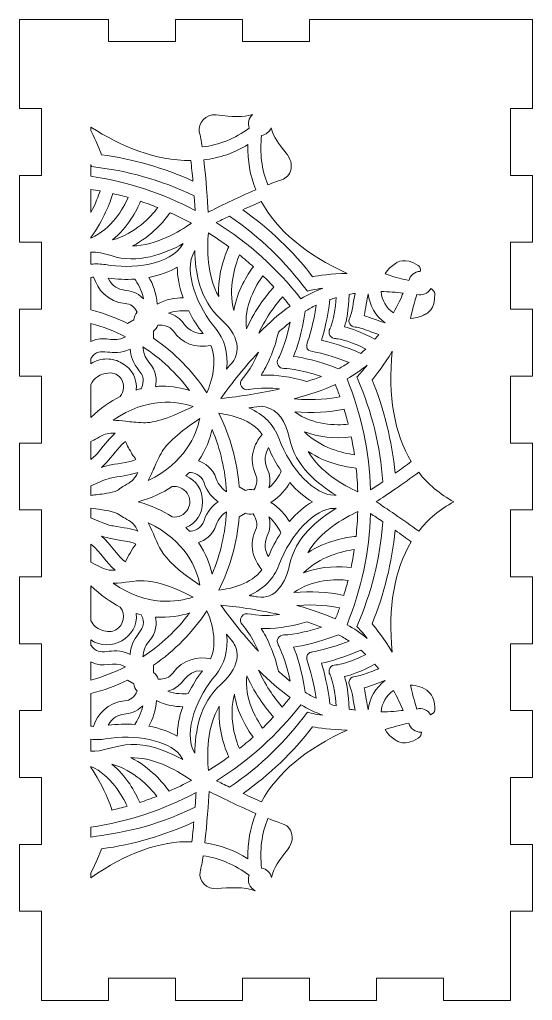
# Model space of a CAD drawing. Header units: inches. Extents: x 19 to 901, y 150 to 529.
# Drawn here: x 703.1 to 901.1, y 150.8 to 529.2 of the extents above; entities that cross this region are included whole.
import ezdxf

# ---------------------------------------------------------------- set-up
doc = ezdxf.new("R2010")
doc.units = ezdxf.units.IN
doc.header["$MEASUREMENT"] = 0
doc.layers.add('_U+0421_U+043B_U+043E_U+0439 1', color=7, linetype='Continuous')

# ---------------------------------------------------------------- blocks, each defined once
blk = doc.blocks.new('block 2')
at = {"layer": '_U+0421_U+043B_U+043E_U+0439 1', "lineweight": 0}
for points, knots in [([(901.11, 494.87), (901.11, 494.87), (901.11, 529.18), (901.11, 529.18), (901.11, 529.18), (815.04, 529.18), (815.04, 529.18), (815.04, 529.18), (815.04, 520.68), (815.04, 520.68), (815.04, 520.68), (789.18, 520.68), (789.18, 520.68), (789.18, 520.68), (789.18, 529.18), (789.18, 529.18), (789.18, 529.18), (763.32, 529.18), (763.32, 529.18), (763.32, 529.18), (763.32, 520.68), (763.32, 520.68), (763.32, 520.68), (737.46, 520.68), (737.46, 520.68), (737.46, 520.68), (737.46, 529.18), (737.46, 529.18), (725.24, 529.18), (715.33, 529.18), (703.09, 529.18), (703.09, 529.18), (703.09, 494.87), (703.09, 494.87), (703.09, 494.87), (711.6, 494.87), (711.6, 494.87), (711.6, 494.87), (711.6, 469.06), (711.6, 469.06), (711.6, 469.06), (703.09, 469.06), (703.09, 469.06), (703.09, 469.06), (703.09, 443.25), (703.09, 443.25), (703.09, 443.25), (711.6, 443.25), (711.6, 443.25), (711.6, 443.25), (711.6, 417.43), (711.6, 417.43), (711.6, 417.43), (703.09, 417.43), (703.09, 417.43), (703.09, 417.43), (703.09, 391.62), (703.09, 391.62), (703.09, 391.62), (711.6, 391.62), (711.6, 391.62), (711.6, 391.62), (711.6, 365.81), (711.6, 365.81), (711.6, 365.81), (703.09, 365.81), (703.09, 365.81), (703.09, 365.81), (703.09, 340), (703.09, 340), (703.09, 340), (711.6, 340), (711.6, 340), (711.6, 340), (711.6, 314.19), (711.6, 314.19), (711.6, 314.19), (703.09, 314.19), (703.09, 314.19), (703.09, 314.19), (703.09, 288.38), (703.09, 288.38), (703.09, 288.38), (711.6, 288.38), (711.6, 288.38), (711.6, 288.38), (711.6, 262.56), (711.6, 262.56), (711.6, 262.56), (703.09, 262.56), (703.09, 262.56), (703.09, 262.56), (703.09, 236.75), (703.09, 236.75), (703.09, 236.75), (711.6, 236.75), (711.6, 236.75), (711.6, 236.75), (711.6, 210.94), (711.6, 210.94), (711.6, 210.94), (703.09, 210.94), (703.09, 210.94), (703.09, 210.94), (703.09, 185.13), (703.09, 185.13), (703.09, 185.13), (711.6, 185.13), (711.6, 185.13), (711.6, 185.13), (711.6, 159.32), (711.6, 159.32), (711.6, 159.32), (711.6, 159.32), (711.6, 159.32), (711.6, 159.32), (711.6, 150.77), (711.6, 150.77), (711.6, 150.77), (737.46, 150.77), (737.46, 150.77), (737.46, 150.77), (737.46, 159.32), (737.46, 159.32), (737.46, 159.32), (763.32, 159.32), (763.32, 159.32), (763.32, 159.32), (763.32, 150.77), (763.32, 150.77), (763.32, 150.77), (789.18, 150.77), (789.18, 150.77), (789.18, 150.77), (789.18, 159.32), (789.18, 159.32), (789.18, 159.32), (815.04, 159.32), (815.04, 159.32), (815.04, 159.32), (815.04, 150.77), (815.04, 150.77), (815.04, 150.77), (840.9, 150.77), (840.9, 150.77), (840.9, 150.77), (840.9, 159.32), (840.9, 159.32), (840.9, 159.32), (866.76, 159.32), (866.76, 159.32), (866.76, 159.32), (866.76, 150.77), (866.76, 150.77), (866.76, 150.77), (892.62, 150.77), (892.62, 150.77), (892.62, 150.77), (892.62, 159.32), (892.62, 159.32), (892.62, 159.32), (892.62, 159.32), (892.62, 159.32), (892.62, 159.32), (892.62, 185.13), (892.62, 185.13), (892.62, 185.13), (901.1, 185.13), (901.1, 185.13), (901.1, 185.13), (901.1, 210.94), (901.1, 210.94), (901.1, 210.94), (892.62, 210.94), (892.62, 210.94), (892.62, 210.94), (892.62, 236.75), (892.62, 236.75), (892.62, 236.75), (901.1, 236.75), (901.1, 236.75), (901.1, 236.75), (901.1, 262.56), (901.1, 262.56), (901.1, 262.56), (892.62, 262.56), (892.62, 262.56), (892.62, 262.56), (892.62, 288.38), (892.62, 288.38), (892.62, 288.38), (901.1, 288.38), (901.1, 288.38), (901.1, 288.38), (901.1, 314.19), (901.1, 314.19), (901.1, 314.19), (892.62, 314.19), (892.62, 314.19), (892.62, 314.19), (892.62, 340), (892.62, 340), (892.62, 340), (901.1, 340), (901.1, 340), (901.1, 340), (901.1, 365.81), (901.1, 365.81), (901.1, 365.81), (892.62, 365.81), (892.62, 365.81), (892.62, 365.81), (892.62, 391.62), (892.62, 391.62), (892.62, 391.62), (901.1, 391.62), (901.1, 391.62), (901.1, 391.62), (901.1, 417.44), (901.1, 417.44), (901.1, 417.44), (892.62, 417.44), (892.62, 417.44), (892.62, 417.44), (892.62, 443.25), (892.62, 443.25), (892.62, 443.25), (901.1, 443.25), (901.1, 443.25), (901.1, 443.25), (901.1, 469.06), (901.1, 469.06), (901.1, 469.06), (892.62, 469.06), (892.62, 469.06), (892.62, 469.06), (892.62, 494.87), (892.62, 494.87), (892.62, 494.87), (901.11, 494.87), (901.11, 494.87), (901.11, 494.87), (901.11, 494.87), (901.11, 494.87)], [0, 0, 0, 0, 1, 1, 1, 2, 2, 2, 3, 3, 3, 4, 4, 4, 5, 5, 5, 6, 6, 6, 7, 7, 7, 8, 8, 8, 9, 9, 9, 10, 10, 10, 11, 11, 11, 12, 12, 12, 13, 13, 13, 14, 14, 14, 15, 15, 15, 16, 16, 16, 17, 17, 17, 18, 18, 18, 19, 19, 19, 20, 20, 20, 21, 21, 21, 22, 22, 22, 23, 23, 23, 24, 24, 24, 25, 25, 25, 26, 26, 26, 27, 27, 27, 28, 28, 28, 29, 29, 29, 30, 30, 30, 31, 31, 31, 32, 32, 32, 33, 33, 33, 34, 34, 34, 35, 35, 35, 36, 36, 36, 37, 37, 37, 38, 38, 38, 39, 39, 39, 40, 40, 40, 41, 41, 41, 42, 42, 42, 43, 43, 43, 44, 44, 44, 45, 45, 45, 46, 46, 46, 47, 47, 47, 48, 48, 48, 49, 49, 49, 50, 50, 50, 51, 51, 51, 52, 52, 52, 53, 53, 53, 54, 54, 54, 55, 55, 55, 56, 56, 56, 57, 57, 57, 58, 58, 58, 59, 59, 59, 60, 60, 60, 61, 61, 61, 62, 62, 62, 63, 63, 63, 64, 64, 64, 65, 65, 65, 66, 66, 66, 67, 67, 67, 68, 68, 68, 69, 69, 69, 70, 70, 70, 71, 71, 71, 72, 72, 72, 73, 73, 73, 74, 74, 74, 75, 75, 75, 76, 76, 76, 77, 77, 77, 78, 78, 78, 79, 79, 79, 80, 80, 80, 81, 81, 81, 81]), ([(779.02, 492.4), (785.59, 491.72), (789.29, 491.27), (793.02, 492.51), (791.58, 491.2), (791.04, 489.16), (791.76, 487.3), (786.3, 483.24), (780.18, 480.81), (773.55, 480.05), (773.21, 482.33), (772.85, 484.31), (772.48, 485.97), (771.76, 489.18), (774.95, 492.82), (779.02, 492.4)], [0, 0, 0, 0, 1, 1, 1, 2, 2, 2, 3, 3, 3, 4, 4, 4, 5, 5, 5, 5]), ([(730.62, 487.7), (742.14, 480.3), (755.46, 474.77), (769.21, 474.77), (769.49, 472.37), (769.77, 469.72), (770.02, 466.87), (758.75, 472), (746.87, 475.42), (734.68, 477.07), (734.02, 478.94), (732.75, 482.23), (730.62, 486.38), (730.62, 486.38), (730.62, 487.7), (730.62, 487.7), (730.62, 487.7), (730.62, 487.7), (730.62, 487.7)], [0, 0, 0, 0, 1, 1, 1, 2, 2, 2, 3, 3, 3, 4, 4, 4, 5, 5, 5, 6, 6, 6, 6]), ([(796.55, 484.52), (798.19, 484.75), (799.56, 485.76), (800.18, 487.47), (802.28, 479.72), (808.96, 477.04), (807.91, 471.56), (807.48, 469.33), (805.86, 467.87), (804.54, 467.46), (802.94, 466.96), (801.1, 466.29), (798.93, 465.44), (796.55, 471.35), (795.75, 477.76), (796.55, 484.52)], [0, 0, 0, 0, 1, 1, 1, 2, 2, 2, 3, 3, 3, 4, 4, 4, 5, 5, 5, 5]), ([(775.92, 454.9), (775.66, 459.29), (775.11, 467.51), (774.21, 475.06), (780.3, 475.77), (786.03, 477.74), (791.26, 480.93), (791.07, 474.84), (792.08, 469), (794.28, 463.52), (787.28, 460.52), (779.86, 456.88), (775.92, 454.9)], [0, 0, 0, 0, 1, 1, 1, 2, 2, 2, 3, 3, 3, 4, 4, 4, 4]), ([(730.62, 473.31), (730.62, 473.31), (730.85, 472.51), (730.85, 472.51), (744.9, 470.79), (757.22, 467.54), (770.49, 461.14), (770.65, 459.02), (770.77, 457.09), (770.87, 455.55), (758.27, 462.19), (744.74, 466.62), (730.62, 468.73), (730.62, 468.73), (730.62, 473.31), (730.62, 473.31)], [0, 0, 0, 0, 1, 1, 1, 2, 2, 2, 3, 3, 3, 4, 4, 4, 5, 5, 5, 5]), ([(730.62, 463.67), (731.79, 463.49), (732.98, 463.29), (734.17, 463.07), (733.53, 461.12), (732.42, 458.19), (730.62, 454.73), (730.62, 454.73), (730.62, 463.67), (730.62, 463.67)], [0, 0, 0, 0, 1, 1, 1, 2, 2, 2, 3, 3, 3, 3]), ([(730.62, 445.06), (735.59, 452.22), (738.01, 458.48), (739.11, 462.04), (741.06, 461.6), (743.03, 461.09), (745, 460.54), (743.12, 456.32), (738.67, 448.46), (730.62, 444.88), (730.62, 444.88), (730.62, 445.06), (730.62, 445.06)], [0, 0, 0, 0, 1, 1, 1, 2, 2, 2, 3, 3, 3, 4, 4, 4, 4]), ([(738.95, 444.17), (744.96, 449.03), (748.34, 455.57), (749.83, 459.07), (752.05, 458.33), (754.28, 457.53), (756.45, 456.67), (753.65, 453.01), (747.66, 446.53), (738.95, 444.17)], [0, 0, 0, 0, 1, 1, 1, 2, 2, 2, 3, 3, 3, 3]), ([(829.64, 431.24), (823.32, 431.16), (818.6, 430.43), (816.23, 429.98), (808.6, 439.87), (799.55, 448.54), (789.29, 455.81), (791.84, 456.99), (794.22, 458.05), (796.41, 458.99), (802.43, 447.9), (813.85, 438.38), (829.64, 431.24)], [0, 0, 0, 0, 1, 1, 1, 2, 2, 2, 3, 3, 3, 4, 4, 4, 4]), ([(761.21, 454.67), (763.98, 453.44), (766.73, 452.09), (769.42, 450.65), (764.76, 447.36), (755.77, 441.98), (746.71, 441.86), (754.12, 445.67), (758.99, 451.54), (761.21, 454.67)], [0, 0, 0, 0, 1, 1, 1, 2, 2, 2, 3, 3, 3, 3]), ([(811.7, 421.45), (802.57, 433.15), (791.59, 443.03), (779.02, 450.86), (780.41, 451.55), (782.15, 452.4), (784.09, 453.34), (796.32, 445.1), (805.5, 435.93), (814.2, 424.39), (815.2, 424.63), (817.03, 425.11), (820.14, 425.53), (817.16, 424.41), (814.34, 423.05), (811.7, 421.45)], [0, 0, 0, 0, 1, 1, 1, 2, 2, 2, 3, 3, 3, 4, 4, 4, 5, 5, 5, 5]), ([(783.88, 441.54), (782.25, 438.02), (779.55, 430.79), (779.98, 422.37), (775.31, 430.3), (775.46, 441.05), (775.98, 446.85), (778.68, 445.19), (781.33, 443.41), (783.88, 441.54)], [0, 0, 0, 0, 1, 1, 1, 2, 2, 2, 3, 3, 3, 3]), ([(730.62, 439.44), (732.93, 439.54), (735.56, 439.08), (738.45, 438.11), (748.51, 434.73), (759.24, 438.84), (766.3, 442.76), (761.35, 434.11), (746.05, 432.91), (736.27, 434.63), (734.46, 434.95), (732.55, 435.01), (730.62, 434.76), (730.62, 434.76), (730.62, 439.44), (730.62, 439.44), (730.62, 439.44), (730.62, 439.44), (730.62, 439.44)], [0, 0, 0, 0, 1, 1, 1, 2, 2, 2, 3, 3, 3, 4, 4, 4, 5, 5, 5, 6, 6, 6, 6]), ([(780.61, 413.77), (790.07, 405.42), (786.72, 399.01), (785.51, 397.31), (784.67, 396.3), (783.86, 395.31), (783.05, 394.29), (783.67, 400.53), (782.19, 405.96), (778.68, 410.14), (772.34, 417.72), (765.83, 431.55), (770.71, 440.15), (770.86, 432.13), (772.66, 420.79), (780.61, 413.77)], [0, 0, 0, 0, 1, 1, 1, 2, 2, 2, 3, 3, 3, 4, 4, 4, 5, 5, 5, 5]), ([(785.87, 416.91), (783.55, 425.66), (786.2, 434.13), (787.98, 438.4), (789.82, 436.93), (791.63, 435.4), (793.37, 433.83), (791.08, 430.79), (787.07, 424.58), (785.87, 416.91)], [0, 0, 0, 0, 1, 1, 1, 2, 2, 2, 3, 3, 3, 3]), ([(848.24, 435.07), (848.24, 435.07), (848.57, 435.29), (848.57, 435.29), (848.7, 435.4), (851.81, 437.73), (857.05, 434.37), (857.94, 433.8), (857.96, 432.93), (857.73, 432.03), (855.59, 431.98), (853.86, 430.42), (853.35, 428.52), (850.83, 429.13), (848.94, 429.49), (844.19, 431.05), (845.39, 433.12), (846.84, 434.11), (848.24, 435.07)], [0, 0, 0, 0, 1, 1, 1, 2, 2, 2, 3, 3, 3, 4, 4, 4, 5, 5, 5, 6, 6, 6, 6]), ([(756.16, 419.42), (756.04, 423.64), (754.42, 427.33), (753.04, 429.74), (757.24, 430.53), (760.97, 431.86), (763.99, 433.64), (763.95, 430.03), (764.71, 426.02), (766.21, 421.87), (763.26, 421.83), (759.58, 421.28), (756.16, 419.42)], [0, 0, 0, 0, 1, 1, 1, 2, 2, 2, 3, 3, 3, 4, 4, 4, 4]), ([(730.62, 429.68), (730.97, 429.74), (731.33, 429.79), (731.68, 429.83), (733.17, 425.16), (737.06, 420.25), (743.84, 419.67), (745.81, 419.5), (747.39, 418.36), (748.55, 416.26), (747.79, 415.47), (747.34, 414.47), (747.25, 413.37), (747.25, 413.37), (744.81, 411.99), (744.81, 411.99), (740.3, 414.16), (735.53, 415.89), (730.62, 417.14), (730.62, 417.14), (730.62, 429.68), (730.62, 429.68), (730.62, 429.68), (730.62, 429.68), (730.62, 429.68)], [0, 0, 0, 0, 1, 1, 1, 2, 2, 2, 3, 3, 3, 4, 4, 4, 5, 5, 5, 6, 6, 6, 7, 7, 7, 8, 8, 8, 8]), ([(737.27, 429.41), (740.67, 428.95), (744.12, 428.83), (747.54, 429.06), (748.49, 427.74), (750.29, 424.89), (750.93, 421.43), (745.73, 426.91), (740.96, 422.32), (737.27, 429.41)], [0, 0, 0, 0, 1, 1, 1, 2, 2, 2, 3, 3, 3, 3]), ([(797.05, 430.37), (798.5, 428.95), (799.92, 427.49), (801.29, 426.01), (798.64, 423.16), (794.39, 417.85), (790.66, 409.83), (789.64, 418.69), (794.3, 426.58), (797.05, 430.37)], [0, 0, 0, 0, 1, 1, 1, 2, 2, 2, 3, 3, 3, 3]), ([(851.17, 423.66), (850.41, 421.83), (849.18, 419.1), (847.41, 415.99), (844.7, 417.9), (842.95, 420.92), (842.65, 424.23), (845.57, 424.21), (848.48, 424.02), (851.17, 423.66)], [0, 0, 0, 0, 1, 1, 1, 2, 2, 2, 3, 3, 3, 3]), ([(863.39, 423.39), (863.68, 417.19), (860.11, 415.66), (859.9, 415.57), (859.78, 415.51), (859.63, 415.44), (859.46, 415.35), (858.46, 414.83), (856.7, 413.92), (854.08, 413.91), (855.11, 418.79), (855.79, 420.84), (856.46, 423.11), (858.54, 422.51), (860.79, 423.52), (861.83, 425.37), (862.69, 424.91), (863.35, 424.32), (863.39, 423.39)], [0, 0, 0, 0, 1, 1, 1, 2, 2, 2, 3, 3, 3, 4, 4, 4, 5, 5, 5, 6, 6, 6, 6]), ([(795.44, 408.22), (798.66, 414.97), (802.25, 419.59), (804.63, 422.22), (805.61, 421.07), (806.58, 419.88), (807.53, 418.67), (803.63, 415.85), (799.58, 412.35), (795.44, 408.22)], [0, 0, 0, 0, 1, 1, 1, 2, 2, 2, 3, 3, 3, 3]), ([(822.92, 407.35), (823.4, 406.52), (824.26, 406.05), (825.19, 406.09), (825.39, 406.09), (828.98, 405.99), (836.74, 402.09), (836.13, 401.51), (835.51, 400.94), (834.88, 400.4), (828.78, 403.12), (823.08, 404.68), (819.68, 405.47), (820.7, 408.82), (822.19, 414.53), (822.88, 421.18), (823.67, 421.45), (824.47, 421.71), (825.27, 421.94), (824.77, 413.11), (822.99, 409.97), (822.99, 409.97), (822.47, 409.18), (822.44, 408.18), (822.92, 407.35)], [0, 0, 0, 0, 1, 1, 1, 2, 2, 2, 3, 3, 3, 4, 4, 4, 5, 5, 5, 6, 6, 6, 7, 7, 7, 8, 8, 8, 8]), ([(832.62, 423.54), (831.93, 420.32), (831.6, 416.21), (830.55, 414.18), (830.15, 413.42), (830.17, 412.53), (830.6, 411.78), (831.03, 411.04), (831.8, 410.57), (832.66, 410.54), (834.22, 410.47), (836.51, 409.6), (838.73, 408.76), (839.75, 408.37), (840.79, 407.97), (841.79, 407.65), (841.31, 407.04), (840.81, 406.45), (840.32, 405.87), (834.92, 408.72), (831.08, 410.02), (828.58, 410.62), (829.32, 413.08), (830.1, 417.05), (830.34, 423.15), (831.1, 423.29), (831.86, 423.42), (832.62, 423.54)], [0, 0, 0, 0, 1, 1, 1, 2, 2, 2, 3, 3, 3, 4, 4, 4, 5, 5, 5, 6, 6, 6, 7, 7, 7, 8, 8, 8, 9, 9, 9, 9]), ([(837.71, 423.4), (838.22, 418.93), (840.59, 414.82), (844.2, 412.13), (843.15, 412.43), (841.88, 412.91), (840.57, 413.41), (839.08, 413.97), (837.56, 414.55), (836.1, 414.96), (836.82, 417.75), (837.14, 421.17), (837.71, 423.4)], [0, 0, 0, 0, 1, 1, 1, 2, 2, 2, 3, 3, 3, 4, 4, 4, 4]), ([(768.39, 416.81), (770.22, 413.14), (771.96, 410.63), (773.93, 408.09), (771.46, 408.06), (768.64, 408.8), (766.57, 411.78), (765.09, 413.89), (763.05, 415.29), (760.56, 415.91), (763.59, 416.98), (766.66, 416.95), (768.39, 416.81)], [0, 0, 0, 0, 1, 1, 1, 2, 2, 2, 3, 3, 3, 4, 4, 4, 4]), ([(826.21, 394.47), (818.16, 397.59), (812.28, 398.79), (808.91, 399.26), (810.19, 402.41), (812.09, 408.1), (813.42, 416.63), (814.77, 417.5), (816.13, 418.26), (817.57, 418.97), (816.6, 411.78), (815.3, 407.85), (814.57, 405.66), (813.99, 403.91), (813.7, 403.03), (814.18, 402.21), (814.67, 401.38), (815.61, 401.2), (817.32, 400.87), (819.56, 400.43), (823.6, 399.65), (830.32, 396.9), (828.99, 396.01), (827.65, 395.22), (826.21, 394.47)], [0, 0, 0, 0, 1, 1, 1, 2, 2, 2, 3, 3, 3, 4, 4, 4, 5, 5, 5, 6, 6, 6, 7, 7, 7, 8, 8, 8, 8]), ([(730.62, 411.97), (735.27, 410.7), (739.77, 408.96), (744.04, 406.8), (741.52, 405.46), (739.55, 405.68), (737.49, 405.9), (735.38, 406.13), (733.21, 406.37), (730.62, 404.97), (730.62, 404.97), (730.62, 411.97), (730.62, 411.97)], [0, 0, 0, 0, 1, 1, 1, 2, 2, 2, 3, 3, 3, 4, 4, 4, 4]), ([(775.45, 385.24), (770.01, 393.46), (762.91, 400.68), (754.81, 406.22), (754.81, 406.22), (754.79, 409.02), (754.79, 409.02), (755.59, 409.58), (756.18, 410.34), (756.52, 411.26), (758.52, 411.41), (760.97, 411.06), (762.46, 408.92), (765.67, 404.33), (771.17, 402.25), (776.99, 403.41), (779.59, 397.1), (777.23, 389.49), (775.45, 385.24)], [0, 0, 0, 0, 1, 1, 1, 2, 2, 2, 3, 3, 3, 4, 4, 4, 5, 5, 5, 6, 6, 6, 6]), ([(802.95, 395.8), (803.4, 395.02), (804.2, 394.56), (805.09, 394.56), (805.12, 394.56), (805.12, 394.57), (805.17, 394.56), (805.42, 394.56), (810.49, 394.52), (819.62, 391.52), (817.86, 390.83), (816.02, 390.18), (814.01, 389.54), (807.57, 391.5), (802.11, 392.06), (797.99, 392.06), (797.43, 392.06), (796.89, 392.05), (796.38, 392.03), (798.64, 395.63), (801.31, 401.08), (803.04, 408.53), (804.57, 409.92), (806.08, 411.21), (807.56, 412.4), (805.56, 402.85), (802.99, 398.4), (802.97, 398.36), (802.49, 397.58), (802.49, 396.6), (802.95, 395.8)], [0, 0, 0, 0, 1, 1, 1, 2, 2, 2, 3, 3, 3, 4, 4, 4, 5, 5, 5, 6, 6, 6, 7, 7, 7, 8, 8, 8, 9, 9, 9, 10, 10, 10, 10]), ([(730.62, 398.49), (732.6, 401.32), (734.28, 401.15), (737.02, 400.89), (739.35, 400.66), (742.18, 400.39), (745.76, 402.08), (745.98, 399.59), (746.84, 396.51), (749.31, 393.71), (751.68, 391.01), (750.75, 388.17), (750.03, 386.77), (749.41, 386.63), (748.79, 386.46), (748.15, 386.27), (748.6, 390.45), (746.55, 394.41), (742.63, 396.67), (740.94, 397.64), (738.88, 398.25), (736.73, 398.25), (734.67, 398.25), (732.54, 397.69), (730.61, 396.38), (730.61, 396.38), (730.62, 398.49), (730.62, 398.49)], [0, 0, 0, 0, 1, 1, 1, 2, 2, 2, 3, 3, 3, 4, 4, 4, 5, 5, 5, 6, 6, 6, 7, 7, 7, 8, 8, 8, 9, 9, 9, 9]), ([(768.73, 386.07), (765.83, 386.99), (762.2, 387.73), (758.08, 387.73), (757.27, 387.73), (756.44, 387.7), (755.59, 387.64), (756.09, 390.07), (756.04, 393.64), (753.06, 397.02), (751.36, 398.95), (750.8, 401.12), (750.71, 402.95), (757.59, 398.45), (763.75, 392.68), (768.73, 386.07)], [0, 0, 0, 0, 1, 1, 1, 2, 2, 2, 3, 3, 3, 4, 4, 4, 5, 5, 5, 5]), ([(839.18, 390.24), (840.75, 392.06), (843.73, 395.78), (846.98, 401.22), (845.26, 384.03), (847.78, 369.41), (854.34, 358.65), (852.44, 357.24), (850.34, 355.72), (848.06, 354.13), (846.89, 366.59), (843.91, 378.73), (839.18, 390.24)], [0, 0, 0, 0, 1, 1, 1, 2, 2, 2, 3, 3, 3, 4, 4, 4, 4]), ([(795.3, 400.83), (792.4, 394.05), (789.16, 390.66), (789.12, 390.62), (788.32, 389.82), (788.16, 388.61), (788.73, 387.62), (789.29, 386.63), (790.41, 386.15), (791.52, 386.44), (791.58, 386.45), (796.15, 387.57), (803.46, 386.69), (796.39, 385.08), (788.55, 383.81), (780.79, 383.02), (783.97, 387.43), (789.09, 394.14), (795.3, 400.83)], [0, 0, 0, 0, 1, 1, 1, 2, 2, 2, 3, 3, 3, 4, 4, 4, 5, 5, 5, 6, 6, 6, 6]), ([(829.53, 390.58), (832.23, 392.06), (834.82, 393.82), (837.27, 395.85), (836.18, 394.44), (835.01, 393.04), (833.77, 391.76), (833.77, 391.76), (833.32, 391.28), (833.32, 391.28), (833.32, 391.28), (833.58, 390.67), (833.58, 390.67), (839.25, 377.37), (842.35, 364.7), (843.33, 350.86), (841.55, 349.65), (839.94, 348.58), (838.65, 347.72), (838.14, 362.46), (835.07, 376.87), (829.53, 390.58)], [0, 0, 0, 0, 1, 1, 1, 2, 2, 2, 3, 3, 3, 4, 4, 4, 5, 5, 5, 6, 6, 6, 7, 7, 7, 7]), ([(730.6, 388.38), (731.61, 390.78), (734.3, 392.59), (737.22, 392.82), (739.53, 393), (741.42, 392.12), (742.41, 390.42), (743.62, 388.31), (743.45, 385.74), (741.99, 383.81), (738.06, 381.83), (734.24, 379.09), (730.61, 375.63), (730.61, 375.63), (730.6, 388.38), (730.6, 388.38)], [0, 0, 0, 0, 1, 1, 1, 2, 2, 2, 3, 3, 3, 4, 4, 4, 5, 5, 5, 5]), ([(825.03, 388.36), (825.66, 386.79), (826.26, 385.22), (826.8, 383.67), (823.14, 382.91), (816.98, 382.12), (809.08, 382.89), (815.05, 384.46), (820.4, 386.29), (825.03, 388.36)], [0, 0, 0, 0, 1, 1, 1, 2, 2, 2, 3, 3, 3, 3]), ([(770.06, 379.91), (761.92, 375.79), (754.86, 373.46), (750.9, 373.63), (748.27, 373.74), (746.08, 373.99), (744.15, 374.2), (742.34, 374.4), (740.74, 374.58), (739.23, 374.59), (752.5, 383.8), (764.09, 381.97), (770.06, 379.91)], [0, 0, 0, 0, 1, 1, 1, 2, 2, 2, 3, 3, 3, 4, 4, 4, 4]), ([(824.52, 345.7), (817.2, 345.7), (807.64, 355.54), (803.22, 367.64), (801.35, 372.77), (797.39, 376.77), (791.67, 379.35), (792.38, 379.46), (792.99, 379.56), (793.51, 379.64), (795.41, 379.95), (796.11, 380.06), (796.98, 379.96), (796.98, 379.96), (797.94, 379.73), (797.94, 379.73), (802.9, 378.51), (805.89, 374.63), (807.33, 367.5), (809.43, 357.08), (818.38, 349.85), (825.29, 345.7), (825.29, 345.7), (824.52, 345.7), (824.52, 345.7), (824.52, 345.7), (824.52, 345.7), (824.52, 345.7)], [0, 0, 0, 0, 1, 1, 1, 2, 2, 2, 3, 3, 3, 4, 4, 4, 5, 5, 5, 6, 6, 6, 7, 7, 7, 8, 8, 8, 9, 9, 9, 9]), ([(809.34, 377.84), (816.06, 377.25), (822.7, 377.61), (828.39, 378.89), (828.97, 376.98), (829.52, 375.03), (830.02, 373.07), (825.42, 372.62), (816.4, 372.6), (809.34, 377.84)], [0, 0, 0, 0, 1, 1, 1, 2, 2, 2, 3, 3, 3, 3]), ([(752.77, 351.36), (753.49, 352.64), (754.12, 354.08), (754.83, 355.7), (755.6, 357.48), (756.49, 359.49), (757.71, 361.83), (759.54, 365.33), (765.05, 370.27), (772.64, 375.23), (771.34, 369.06), (767.03, 358.23), (752.77, 351.36)], [0, 0, 0, 0, 1, 1, 1, 2, 2, 2, 3, 3, 3, 4, 4, 4, 4]), ([(796.81, 369.16), (793.61, 365.54), (791.38, 359.76), (794.22, 353.7), (794.22, 353.7), (794.22, 353.69), (794.22, 353.69), (795.08, 351.87), (794.86, 349.89), (793.56, 347.8), (792.48, 348.09), (791.33, 347.98), (790.3, 347.51), (790.3, 347.51), (787.89, 348.92), (787.89, 348.92), (787.14, 358.71), (784.44, 368.47), (780.03, 377.29), (784.72, 376.71), (792.73, 374.87), (796.81, 369.16)], [0, 0, 0, 0, 1, 1, 1, 2, 2, 2, 3, 3, 3, 4, 4, 4, 5, 5, 5, 6, 6, 6, 7, 7, 7, 7]), ([(783, 347.02), (781.46, 348.02), (779.86, 349.58), (779.04, 352.01), (777.61, 356.28), (774.54, 358.11), (772.19, 358.89), (775.09, 363.17), (776.61, 367.5), (777.4, 371.06), (780.64, 363.44), (782.55, 355.22), (783, 347.02)], [0, 0, 0, 0, 1, 1, 1, 2, 2, 2, 3, 3, 3, 4, 4, 4, 4]), ([(740.02, 369.57), (738.16, 368.01), (736.15, 365.55), (733.54, 362.26), (733, 361.58), (732.02, 360.66), (730.62, 359.52), (730.62, 359.52), (730.62, 366.44), (730.62, 366.44), (730.79, 366.52), (730.96, 366.6), (731.13, 366.67), (731.94, 367.03), (732.86, 367.43), (734.01, 368.16), (736, 369.42), (737.66, 369.7), (740.02, 369.57)], [0, 0, 0, 0, 1, 1, 1, 2, 2, 2, 3, 3, 3, 4, 4, 4, 5, 5, 5, 6, 6, 6, 6]), ([(813.06, 370.15), (818.42, 368.08), (824.69, 367.37), (831.16, 368.14), (831.63, 365.88), (832.04, 363.58), (832.39, 361.28), (827.85, 361.91), (819.36, 363.9), (813.06, 370.15)], [0, 0, 0, 0, 1, 1, 1, 2, 2, 2, 3, 3, 3, 3]), ([(747.98, 359.51), (746.49, 358.62), (741.54, 357.89), (738.45, 357.43), (737.48, 357.29), (736.23, 356.95), (734.67, 356.4), (735.93, 357.47), (736.85, 358.38), (737.46, 359.15), (739.4, 361.6), (742.51, 365.53), (744.02, 366.37), (744.15, 366.11), (744.32, 365.74), (744.53, 365.25), (744.87, 364.45), (745.25, 363.56), (745.86, 362.86), (746.16, 361.99), (746.72, 361.24), (747.27, 360.5), (747.59, 360.08), (747.82, 359.76), (747.98, 359.51)], [0, 0, 0, 0, 1, 1, 1, 2, 2, 2, 3, 3, 3, 4, 4, 4, 5, 5, 5, 6, 6, 6, 7, 7, 7, 8, 8, 8, 8]), ([(799.31, 348.49), (800.04, 350.98), (799.85, 353.47), (798.75, 355.82), (797.21, 359.11), (797.98, 361.96), (799.25, 364.06), (800.56, 360.87), (802.19, 357.83), (804.1, 354.99), (803.35, 353.38), (801.82, 350.64), (799.31, 348.49)], [0, 0, 0, 0, 1, 1, 1, 2, 2, 2, 3, 3, 3, 4, 4, 4, 4]), ([(814.52, 362.55), (821.53, 357.89), (829.17, 356.54), (833.04, 356.14), (833.36, 353.1), (833.57, 350.02), (833.67, 346.95), (828.41, 349.39), (819.07, 354.6), (814.52, 362.55)], [0, 0, 0, 0, 1, 1, 1, 2, 2, 2, 3, 3, 3, 3]), ([(739.18, 352.49), (743.33, 353.1), (746.48, 353.62), (748.75, 354.44), (747.68, 352.34), (746.62, 351.03), (744.52, 349.94), (743.33, 349.31), (742.53, 348.73), (741.84, 348.22), (741.24, 347.78), (740.72, 347.4), (740.06, 347.08), (736.77, 346.35), (734.4, 346.06), (732.66, 345.85), (731.84, 345.75), (731.17, 345.67), (730.62, 345.56), (730.62, 345.56), (730.62, 349.33), (730.62, 349.33), (735.74, 351.64), (738.1, 352.33), (739.18, 352.49)], [0, 0, 0, 0, 1, 1, 1, 2, 2, 2, 3, 3, 3, 4, 4, 4, 5, 5, 5, 6, 6, 6, 7, 7, 7, 8, 8, 8, 8]), ([(767.29, 333.17), (771.27, 334.89), (773.76, 338.63), (773.76, 343.11), (773.76, 347.64), (771.27, 351.42), (767.29, 353.14), (767.77, 353.59), (768.22, 354.05), (768.66, 354.5), (770.23, 354.43), (773.16, 353.82), (774.3, 350.41), (775.49, 346.88), (777.74, 344.59), (779.78, 343.15), (777.74, 341.72), (775.5, 339.43), (774.3, 335.9), (773.16, 332.48), (770.23, 331.87), (768.66, 331.8), (768.22, 332.26), (767.77, 332.71), (767.29, 333.17)], [0, 0, 0, 0, 1, 1, 1, 2, 2, 2, 3, 3, 3, 4, 4, 4, 5, 5, 5, 6, 6, 6, 7, 7, 7, 8, 8, 8, 8]), ([(857.19, 331.77), (851.15, 336.27), (844.43, 340.77), (840.81, 343.15), (844.84, 345.81), (851.3, 350.15), (857.19, 354.54), (860.84, 349.87), (865.41, 346.04), (870.79, 343.15), (865.41, 340.27), (860.84, 336.44), (857.19, 331.77)], [0, 0, 0, 0, 1, 1, 1, 2, 2, 2, 3, 3, 3, 4, 4, 4, 4]), ([(762.07, 349.03), (764.32, 349.31), (766.48, 348.33), (767.76, 346.46), (769.07, 344.56), (769.16, 342.23), (768, 340.23), (766.79, 338.12), (764.49, 336.98), (762.07, 337.28), (758.29, 339.76), (753.88, 341.73), (748.91, 343.16), (753.88, 344.58), (758.29, 346.55), (762.07, 349.03)], [0, 0, 0, 0, 1, 1, 1, 2, 2, 2, 3, 3, 3, 4, 4, 4, 5, 5, 5, 5]), ([(800.16, 342.9), (803.69, 345.07), (806.06, 348.24), (807.45, 350.6), (810.2, 347.4), (813.19, 344.86), (816.2, 343.15), (813.12, 341.41), (810.07, 338.8), (807.27, 335.5), (805.76, 338), (803.46, 340.88), (800.16, 342.9)], [0, 0, 0, 0, 1, 1, 1, 2, 2, 2, 3, 3, 3, 4, 4, 4, 4]), ([(742.11, 337.8), (742.75, 337.39), (743.47, 336.93), (744.53, 336.37), (746.62, 335.28), (747.68, 333.97), (748.75, 331.87), (746.48, 332.69), (743.33, 333.21), (739.18, 333.82), (738.1, 333.98), (735.74, 334.67), (730.62, 336.98), (730.62, 336.98), (730.62, 340.64), (730.62, 340.64), (739.2, 339.68), (740.18, 339.05), (742.11, 337.8)], [0, 0, 0, 0, 1, 1, 1, 2, 2, 2, 3, 3, 3, 4, 4, 4, 5, 5, 5, 6, 6, 6, 6]), ([(803.22, 318.67), (807.64, 330.77), (817.19, 340.61), (824.52, 340.61), (824.52, 340.61), (825.32, 340.63), (825.32, 340.63), (818.42, 336.49), (809.44, 329.25), (807.33, 318.81), (805.96, 312.04), (801.98, 305.24), (794.91, 306.45), (794.56, 306.51), (793.69, 306.65), (793.09, 306.75), (792.67, 306.81), (792.19, 306.89), (791.68, 306.97), (797.39, 309.54), (801.35, 313.54), (803.22, 318.67)], [0, 0, 0, 0, 1, 1, 1, 2, 2, 2, 3, 3, 3, 4, 4, 4, 5, 5, 5, 6, 6, 6, 7, 7, 7, 7]), ([(777.4, 315.25), (776.61, 318.81), (775.09, 323.14), (772.19, 327.42), (774.54, 328.2), (777.61, 330.03), (779.04, 334.3), (779.87, 336.74), (781.46, 338.31), (783, 339.3), (782.55, 331.09), (780.64, 322.87), (777.4, 315.25)], [0, 0, 0, 0, 1, 1, 1, 2, 2, 2, 3, 3, 3, 4, 4, 4, 4]), ([(787.89, 337.39), (787.89, 337.39), (790.3, 338.8), (790.3, 338.8), (791.24, 338.36), (792.29, 338.24), (793.31, 338.46), (794.42, 336.81), (795.32, 334.53), (794.22, 332.18), (790.87, 325.02), (794.68, 319.24), (796.65, 316.92), (792.52, 311.41), (784.66, 309.61), (780.04, 309.03), (784.44, 317.85), (787.14, 327.6), (787.89, 337.39)], [0, 0, 0, 0, 1, 1, 1, 2, 2, 2, 3, 3, 3, 4, 4, 4, 5, 5, 5, 6, 6, 6, 6]), ([(799.33, 337.33), (801.73, 335.27), (803.22, 332.66), (803.97, 331.12), (802.05, 328.26), (800.56, 325.43), (799.16, 321.99), (797.95, 324.06), (797.25, 326.85), (798.75, 330.06), (799.84, 332.39), (800.03, 334.86), (799.33, 337.33)], [0, 0, 0, 0, 1, 1, 1, 2, 2, 2, 3, 3, 3, 4, 4, 4, 4]), ([(814.36, 323.48), (818.86, 331.59), (828.34, 336.89), (833.67, 339.36), (833.57, 336.17), (833.35, 332.97), (833.01, 329.81), (829.12, 329.44), (821.45, 328.13), (814.36, 323.48)], [0, 0, 0, 0, 1, 1, 1, 2, 2, 2, 3, 3, 3, 3]), ([(833.32, 295.03), (834.28, 294.03), (835.48, 292.79), (837.29, 290.45), (834.83, 292.48), (832.23, 294.24), (829.53, 295.73), (835.07, 309.44), (838.14, 323.85), (838.65, 338.59), (839.94, 337.73), (841.55, 336.66), (843.33, 335.45), (842.29, 320.69), (838.91, 308.13), (833.32, 295.03)], [0, 0, 0, 0, 1, 1, 1, 2, 2, 2, 3, 3, 3, 4, 4, 4, 5, 5, 5, 5]), ([(772.73, 311.02), (755.19, 322.47), (757.42, 326.71), (752.71, 335.06), (767.31, 328.17), (771.52, 317.22), (772.73, 311.02)], [0, 0, 0, 0, 1, 1, 1, 2, 2, 2, 2]), ([(734.67, 329.92), (739.29, 328.29), (745.67, 328.18), (747.98, 326.8), (747.28, 325.71), (746.29, 324.72), (745.86, 323.45), (744.98, 322.45), (744.6, 321.07), (744.02, 319.94), (741.69, 321.24), (738.26, 326.85), (734.67, 329.92)], [0, 0, 0, 0, 1, 1, 1, 2, 2, 2, 3, 3, 3, 4, 4, 4, 4]), ([(846.98, 285.09), (843.73, 290.53), (840.75, 294.25), (839.18, 296.07), (843.91, 307.58), (846.89, 319.72), (848.06, 332.18), (850.33, 330.59), (852.43, 329.07), (854.34, 327.65), (847.78, 316.9), (845.26, 302.28), (846.98, 285.09)], [0, 0, 0, 0, 1, 1, 1, 2, 2, 2, 3, 3, 3, 4, 4, 4, 4]), ([(740.02, 316.74), (736.43, 316.54), (735.58, 317.28), (730.62, 319.85), (730.62, 319.85), (730.62, 326.79), (730.62, 326.79), (734.93, 323.28), (736.16, 319.99), (740.02, 316.74)], [0, 0, 0, 0, 1, 1, 1, 2, 2, 2, 3, 3, 3, 3]), ([(812.76, 315.78), (819.14, 322.12), (827.75, 324.08), (832.34, 324.68), (831.98, 322.37), (831.56, 320.04), (831.07, 317.75), (827.31, 318.21), (819.96, 318.55), (812.76, 315.78)], [0, 0, 0, 0, 1, 1, 1, 2, 2, 2, 3, 3, 3, 3]), ([(739.23, 311.71), (748.7, 311.82), (751.22, 315.93), (770.06, 306.4), (764.08, 304.34), (752.5, 302.52), (739.23, 311.71)], [0, 0, 0, 0, 1, 1, 1, 2, 2, 2, 2]), ([(740.29, 293.74), (738.85, 292.92), (736.83, 292.85), (734.88, 293.55), (732.9, 294.26), (731.33, 295.63), (730.64, 297.23), (730.64, 297.23), (730.62, 310.67), (730.62, 310.67), (734.25, 307.22), (738.06, 304.48), (741.99, 302.5), (744.18, 299.6), (743.29, 295.5), (740.29, 293.74)], [0, 0, 0, 0, 1, 1, 1, 2, 2, 2, 3, 3, 3, 4, 4, 4, 5, 5, 5, 5]), ([(809.04, 308.09), (816.15, 313.37), (825.28, 313.31), (829.91, 312.83), (829.41, 310.88), (828.85, 308.92), (828.25, 306.99), (822.1, 308.39), (815.34, 308.65), (809.04, 308.09)], [0, 0, 0, 0, 1, 1, 1, 2, 2, 2, 3, 3, 3, 3]), ([(803.46, 299.62), (792.07, 298.26), (790.4, 301.56), (788.74, 298.7), (788.16, 297.72), (788.32, 296.51), (789.11, 295.7), (789.15, 295.66), (792.4, 292.25), (795.3, 285.49), (790.37, 290.8), (785.35, 296.95), (780.79, 303.29), (786.2, 302.74), (794.57, 301.65), (803.46, 299.62)], [0, 0, 0, 0, 1, 1, 1, 2, 2, 2, 3, 3, 3, 4, 4, 4, 5, 5, 5, 5]), ([(810.11, 303.15), (817.47, 303.71), (823.2, 302.94), (826.65, 302.21), (826.14, 300.79), (825.6, 299.37), (825.03, 297.95), (820.67, 299.9), (815.67, 301.64), (810.11, 303.15)], [0, 0, 0, 0, 1, 1, 1, 2, 2, 2, 3, 3, 3, 3]), ([(730.62, 289.83), (738.14, 284.71), (749.16, 290.75), (748.15, 300.04), (748.78, 299.86), (749.41, 299.68), (750.03, 299.54), (753.27, 293.28), (746.54, 293.01), (745.76, 284.23), (738.06, 287.87), (734.39, 282.47), (730.62, 287.82), (730.62, 287.82), (730.62, 289.83), (730.62, 289.83)], [0, 0, 0, 0, 1, 1, 1, 2, 2, 2, 3, 3, 3, 4, 4, 4, 5, 5, 5, 5]), ([(755.59, 298.67), (760.75, 298.3), (765.25, 299.14), (768.74, 300.24), (763.76, 293.63), (757.6, 287.86), (750.71, 283.37), (750.81, 285.21), (751.37, 287.37), (753.06, 289.29), (756.04, 292.67), (756.09, 296.24), (755.59, 298.67)], [0, 0, 0, 0, 1, 1, 1, 2, 2, 2, 3, 3, 3, 4, 4, 4, 4]), ([(762.28, 277.07), (761.09, 275.37), (759.2, 274.57), (756.64, 274.71), (756.34, 275.76), (755.69, 276.66), (754.79, 277.29), (754.79, 277.29), (754.81, 280.09), (754.81, 280.09), (762.91, 285.63), (770.01, 292.85), (775.45, 301.07), (777.27, 296.75), (779.67, 288.96), (776.84, 282.58), (772.14, 283.5), (766.07, 282.51), (762.28, 277.07)], [0, 0, 0, 0, 1, 1, 1, 2, 2, 2, 3, 3, 3, 4, 4, 4, 5, 5, 5, 6, 6, 6, 6]), ([(807.57, 273.91), (806.08, 275.1), (804.57, 276.39), (803.04, 277.78), (801.31, 285.23), (798.64, 290.68), (796.38, 294.29), (800.65, 294.13), (806.69, 294.54), (814.01, 296.77), (815.96, 296.15), (817.84, 295.48), (819.62, 294.79), (815.66, 293.49), (809.1, 291.75), (805.13, 291.75), (804.21, 291.75), (803.39, 291.28), (802.94, 290.49), (801.52, 288), (804.56, 288.23), (807.57, 273.91)], [0, 0, 0, 0, 1, 1, 1, 2, 2, 2, 3, 3, 3, 4, 4, 4, 5, 5, 5, 6, 6, 6, 7, 7, 7, 7]), ([(778.68, 276.17), (782.19, 280.35), (783.67, 285.78), (783.05, 292.02), (783.88, 290.98), (784.71, 289.96), (785.46, 289.07), (786.71, 287.3), (790.07, 280.89), (780.61, 272.55), (772.66, 265.52), (770.85, 254.2), (770.71, 246.1), (765.7, 254.68), (772.29, 268.54), (778.68, 276.17)], [0, 0, 0, 0, 1, 1, 1, 2, 2, 2, 3, 3, 3, 4, 4, 4, 5, 5, 5, 5]), ([(817.57, 267.33), (816.14, 268.04), (814.78, 268.8), (813.42, 269.67), (812.09, 278.21), (810.19, 283.9), (808.91, 287.05), (812.28, 287.52), (818.16, 288.72), (826.21, 291.84), (827.65, 291.09), (828.98, 290.3), (830.31, 289.41), (822.74, 286.38), (816.16, 285.2), (816, 285.17), (815.7, 285.12), (814.79, 284.97), (814.3, 284.17), (813.05, 282.14), (815.95, 278.9), (817.57, 267.33)], [0, 0, 0, 0, 1, 1, 1, 2, 2, 2, 3, 3, 3, 4, 4, 4, 5, 5, 5, 6, 6, 6, 7, 7, 7, 7]), ([(822.96, 276.38), (823.03, 276.26), (824.77, 273.1), (825.27, 264.37), (824.47, 264.6), (823.67, 264.86), (822.88, 265.13), (822.19, 271.79), (820.7, 277.49), (819.68, 280.84), (823.09, 281.62), (828.78, 283.19), (834.88, 285.91), (835.51, 285.37), (836.13, 284.8), (836.74, 284.22), (828.97, 280.3), (825.43, 280.22), (825.22, 280.21), (824.3, 280.27), (823.42, 279.81), (822.94, 279), (822.46, 278.19), (822.46, 277.19), (822.96, 276.38)], [0, 0, 0, 0, 1, 1, 1, 2, 2, 2, 3, 3, 3, 4, 4, 4, 5, 5, 5, 6, 6, 6, 7, 7, 7, 8, 8, 8, 8]), ([(744.05, 279.52), (739.78, 277.35), (735.27, 275.62), (730.62, 274.34), (730.62, 274.34), (730.62, 281.33), (730.62, 281.33), (735.76, 278.57), (738.98, 282.21), (744.05, 279.52)], [0, 0, 0, 0, 1, 1, 1, 2, 2, 2, 3, 3, 3, 3]), ([(830.55, 272.12), (830.55, 272.12), (830.55, 272.12), (830.55, 272.12), (831.6, 270.1), (831.94, 265.97), (832.61, 262.77), (831.85, 262.89), (831.09, 263.02), (830.34, 263.16), (830.1, 269.26), (829.32, 273.23), (828.58, 275.69), (831.08, 276.29), (834.91, 277.59), (840.32, 280.44), (840.81, 279.86), (841.31, 279.27), (841.79, 278.66), (840.77, 278.33), (839.7, 277.92), (838.66, 277.53), (836.47, 276.7), (834.21, 275.84), (832.66, 275.77), (831.8, 275.74), (831.03, 275.27), (830.6, 274.53), (830.17, 273.78), (830.15, 272.89), (830.55, 272.12)], [0, 0, 0, 0, 1, 1, 1, 2, 2, 2, 3, 3, 3, 4, 4, 4, 5, 5, 5, 6, 6, 6, 7, 7, 7, 8, 8, 8, 9, 9, 9, 10, 10, 10, 10]), ([(760.27, 270.04), (767.02, 271.67), (766.51, 278.2), (773.68, 277.92), (771.57, 275.21), (769.74, 272.26), (768.21, 269.14), (766.46, 268.99), (763.35, 268.95), (760.27, 270.04)], [0, 0, 0, 0, 1, 1, 1, 2, 2, 2, 3, 3, 3, 3]), ([(795.33, 278.21), (799.51, 274.03), (803.6, 270.48), (807.53, 267.64), (806.54, 266.38), (805.53, 265.14), (804.51, 263.94), (802.12, 266.64), (798.51, 271.37), (795.33, 278.21)], [0, 0, 0, 0, 1, 1, 1, 2, 2, 2, 3, 3, 3, 3]), ([(744.82, 274.32), (744.82, 274.32), (747.25, 272.94), (747.25, 272.94), (747.34, 271.85), (747.79, 270.85), (748.54, 270.06), (747.37, 267.75), (745.73, 266.49), (743.65, 266.31), (737.06, 265.75), (733.17, 261.01), (731.61, 256.49), (731.27, 256.52), (730.94, 256.57), (730.62, 256.63), (730.62, 256.63), (730.62, 269.17), (730.62, 269.17), (735.52, 270.42), (740.29, 272.15), (744.82, 274.32)], [0, 0, 0, 0, 1, 1, 1, 2, 2, 2, 3, 3, 3, 4, 4, 4, 5, 5, 5, 6, 6, 6, 7, 7, 7, 7]), ([(790.82, 276.01), (794.45, 268.23), (798.57, 262.99), (801.15, 260.16), (799.8, 258.7), (798.39, 257.25), (796.95, 255.84), (794.29, 259.58), (789.83, 267.34), (790.82, 276.01)], [0, 0, 0, 0, 1, 1, 1, 2, 2, 2, 3, 3, 3, 3]), ([(837.71, 262.91), (837.14, 265.14), (836.82, 268.54), (836.1, 271.35), (838.89, 272.14), (842.01, 273.57), (844.22, 274.18), (840.6, 271.5), (838.22, 267.39), (837.71, 262.91)], [0, 0, 0, 0, 1, 1, 1, 2, 2, 2, 3, 3, 3, 3]), ([(793.26, 252.38), (791.54, 250.83), (789.76, 249.33), (787.96, 247.89), (786.26, 252.12), (783.78, 260.42), (786.02, 268.94), (787.14, 261.72), (790.71, 255.81), (793.26, 252.38)], [0, 0, 0, 0, 1, 1, 1, 2, 2, 2, 3, 3, 3, 3]), ([(847.41, 270.32), (848.84, 267.81), (850.14, 265.16), (851.17, 262.65), (849.21, 262.39), (846.22, 262.1), (842.65, 262.08), (842.94, 265.38), (844.69, 268.41), (847.41, 270.32)], [0, 0, 0, 0, 1, 1, 1, 2, 2, 2, 3, 3, 3, 3]), ([(863.39, 262.92), (863.34, 261.94), (862.67, 261.37), (861.82, 260.96), (860.77, 262.9), (858.47, 263.72), (856.46, 263.19), (855.8, 265.45), (855.11, 267.51), (854.09, 272.39), (856.32, 272.36), (859.14, 271.7), (861.05, 269.87), (862.74, 268.25), (863.53, 265.91), (863.39, 262.92)], [0, 0, 0, 0, 1, 1, 1, 2, 2, 2, 3, 3, 3, 4, 4, 4, 5, 5, 5, 5]), ([(766.07, 264.07), (764.66, 260.06), (763.95, 256.18), (763.99, 252.67), (760.96, 254.46), (757.21, 255.79), (752.99, 256.58), (754.42, 259.15), (755.8, 262.61), (755.9, 266.52), (759.36, 264.63), (763.08, 264.1), (766.07, 264.07)], [0, 0, 0, 0, 1, 1, 1, 2, 2, 2, 3, 3, 3, 4, 4, 4, 4]), ([(750.66, 264.47), (750.07, 261.32), (748.52, 258.68), (747.53, 257.25), (744.11, 257.48), (740.67, 257.36), (737.26, 256.9), (741.01, 263.53), (745.56, 259.19), (750.66, 264.47)], [0, 0, 0, 0, 1, 1, 1, 2, 2, 2, 3, 3, 3, 3]), ([(780.2, 264.3), (779.56, 255.79), (782.23, 248.35), (783.84, 244.74), (781.3, 242.88), (778.66, 241.11), (775.98, 239.45), (775.45, 245.36), (775.3, 256.34), (780.2, 264.3)], [0, 0, 0, 0, 1, 1, 1, 2, 2, 2, 3, 3, 3, 3]), ([(811.7, 264.86), (814.34, 263.26), (817.16, 261.9), (820.14, 260.78), (817.05, 261.2), (815.25, 261.67), (814.2, 261.93), (805.7, 250.62), (796.59, 241.41), (784.2, 233.05), (782.26, 233.99), (780.53, 234.84), (779.15, 235.53), (791.65, 243.34), (802.6, 253.2), (811.7, 264.86)], [0, 0, 0, 0, 1, 1, 1, 2, 2, 2, 3, 3, 3, 4, 4, 4, 5, 5, 5, 5]), ([(857.05, 251.94), (851.82, 248.58), (848.71, 250.91), (848.53, 251.04), (847.53, 251.74), (845.68, 252.7), (844.19, 255.26), (848.96, 256.82), (850.89, 257.19), (853.33, 257.79), (853.89, 255.59), (856.06, 254.14), (858.22, 254.28), (858.26, 253.4), (858.01, 252.55), (857.05, 251.94)], [0, 0, 0, 0, 1, 1, 1, 2, 2, 2, 3, 3, 3, 4, 4, 4, 5, 5, 5, 5]), ([(736.27, 251.68), (747.79, 253.7), (760.38, 250.98), (765.01, 245.5), (765.01, 245.5), (766.1, 243.67), (766.1, 243.67), (746.11, 254.74), (739.1, 246.57), (730.62, 246.88), (730.62, 246.88), (730.62, 251.56), (730.62, 251.56), (732.53, 251.3), (734.35, 251.35), (736.27, 251.68)], [0, 0, 0, 0, 1, 1, 1, 2, 2, 2, 3, 3, 3, 4, 4, 4, 5, 5, 5, 5]), ([(796.46, 227.41), (794.28, 228.35), (791.92, 229.41), (789.4, 230.58), (799.61, 237.83), (808.63, 246.48), (816.23, 256.33), (818.6, 255.88), (823.32, 255.16), (829.64, 255.07), (813.89, 247.95), (802.49, 238.47), (796.46, 227.41)], [0, 0, 0, 0, 1, 1, 1, 2, 2, 2, 3, 3, 3, 4, 4, 4, 4]), ([(745.99, 244.44), (754.14, 244.55), (762.73, 240.37), (769.42, 235.66), (766.62, 234.16), (763.75, 232.75), (760.85, 231.48), (758.58, 234.66), (753.59, 240.65), (745.99, 244.44)], [0, 0, 0, 0, 1, 1, 1, 2, 2, 2, 3, 3, 3, 3]), ([(744.62, 225.67), (742.68, 225.12), (740.71, 224.63), (738.75, 224.19), (737.67, 227.64), (735.33, 233.68), (730.62, 240.58), (730.62, 240.58), (730.62, 241.07), (730.62, 241.07), (738.41, 237.45), (742.76, 229.79), (744.62, 225.67)], [0, 0, 0, 0, 1, 1, 1, 2, 2, 2, 3, 3, 3, 4, 4, 4, 4]), ([(738.65, 241.92), (747.28, 239.57), (753.26, 233.14), (756.08, 229.49), (753.9, 228.64), (751.69, 227.85), (749.47, 227.13), (747.78, 231.1), (744.44, 237.27), (738.65, 241.92)], [0, 0, 0, 0, 1, 1, 1, 2, 2, 2, 3, 3, 3, 3]), ([(770.86, 225.34), (754.15, 217.2), (741.89, 215.43), (730.62, 213.75), (730.62, 213.75), (730.62, 217.58), (730.62, 217.58), (744.88, 219.7), (758.53, 224.2), (771.24, 230.96), (771.12, 229.08), (771, 227.2), (770.86, 225.34)], [0, 0, 0, 0, 1, 1, 1, 2, 2, 2, 3, 3, 3, 4, 4, 4, 4]), ([(791.26, 205.42), (786.05, 208.67), (780.46, 210.74), (774.61, 211.58), (775.48, 219.03), (776.02, 227.06), (776.27, 231.37), (780.59, 229.2), (787.57, 225.79), (794.32, 222.88), (792.1, 217.39), (791.08, 211.53), (791.26, 205.42)], [0, 0, 0, 0, 1, 1, 1, 2, 2, 2, 3, 3, 3, 4, 4, 4, 4]), ([(769.62, 212), (757.42, 212.34), (744.3, 207.64), (730.62, 198.11), (730.62, 198.11), (730.62, 199.92), (730.62, 199.92), (732.75, 204.09), (734.03, 207.37), (734.68, 209.24), (747.01, 210.9), (759.02, 214.39), (770.4, 219.61), (770.15, 216.87), (769.89, 214.31), (769.62, 212)], [0, 0, 0, 0, 1, 1, 1, 2, 2, 2, 3, 3, 3, 4, 4, 4, 5, 5, 5, 5]), ([(800.37, 198.15), (799.92, 200.23), (798.41, 201.53), (796.55, 201.79), (795.74, 208.58), (796.56, 215.02), (798.97, 220.96), (801.27, 220.04), (803.22, 219.34), (804.9, 218.82), (805.85, 218.52), (807.77, 217.28), (808.26, 214.71), (809.34, 209.09), (802.29, 206.49), (800.37, 198.15)], [0, 0, 0, 0, 1, 1, 1, 2, 2, 2, 3, 3, 3, 4, 4, 4, 5, 5, 5, 5]), ([(779.38, 193.87), (775.2, 193.45), (772.14, 197.18), (772.83, 200.3), (773.22, 202.04), (773.6, 204.15), (773.96, 206.59), (780.28, 205.68), (786.26, 203.13), (791.76, 199.02), (790.85, 196.69), (791.96, 194.11), (794.11, 193.07), (789.98, 194.68), (783.81, 194.33), (779.38, 193.87)], [0, 0, 0, 0, 1, 1, 1, 2, 2, 2, 3, 3, 3, 4, 4, 4, 5, 5, 5, 5])]:
    blk.add_open_spline(points, degree=3, knots=knots, dxfattribs=at)

msp = doc.modelspace()

# ---------------------------------------------------------------- block references
at = {"layer": '_U+0421_U+043B_U+043E_U+0439 1'}
msp.add_blockref('block 2', (0, 0), dxfattribs=at)

doc.saveas('drawing.dxf')
